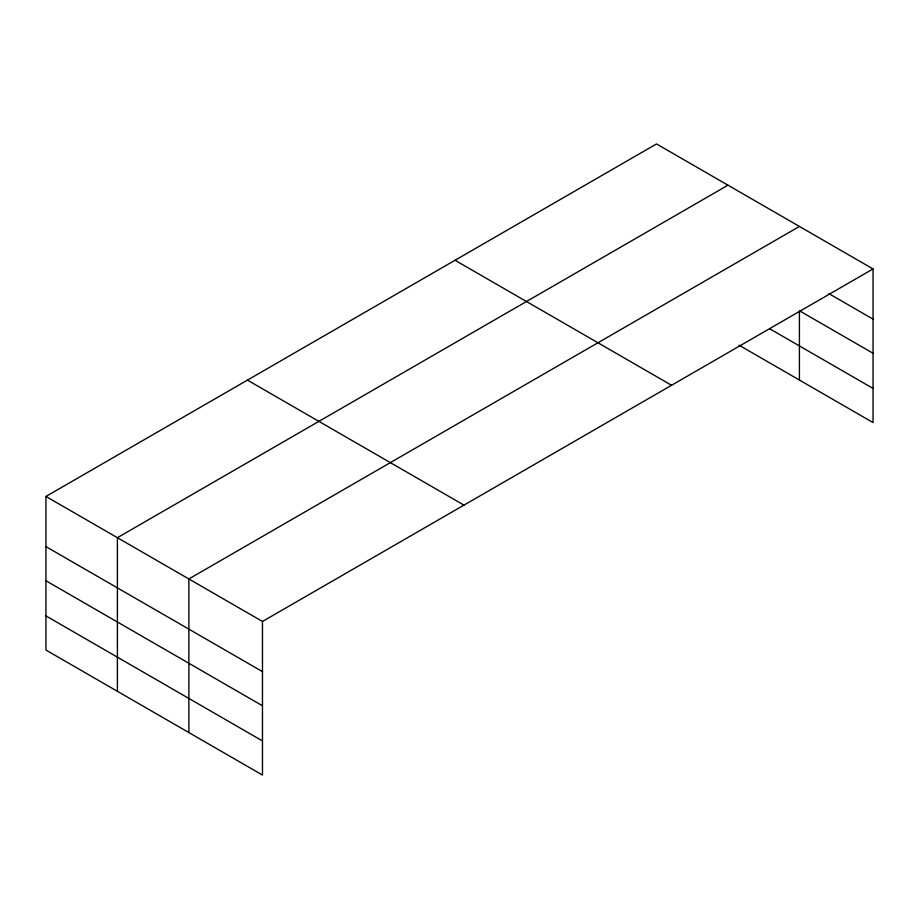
<?xml version="1.0" encoding="UTF-8"?>
<svg xmlns="http://www.w3.org/2000/svg" width="919" height="919" viewBox="0 0 919 919"><rect width="100%" height="100%" fill="white"/><g stroke="black" fill="none" stroke-linecap="round" stroke-linejoin="round"><path stroke-width="1.38" d="M739.06 345.199L873.05 422.556L873.05 268.945L656.522 143.938L45.95 496.444L45.95 650.055L262.478 775.062L262.478 621.462L45.95 496.444M727.974 185.19L117.402 537.695L117.402 691.306M799.427 226.442L188.866 578.959L188.866 732.558M262.478 621.462L873.05 268.945M828.881 293.632L873.05 319.134M873.05 353.264L799.427 310.76L799.427 380.052M769.858 328.853L873.05 388.427M455.031 260.261L671.559 385.279M247.441 380.121L463.969 505.128M45.95 546.621L262.478 671.64M45.95 580.751L262.478 705.769M45.95 615.914L262.478 740.932"/></g></svg>
